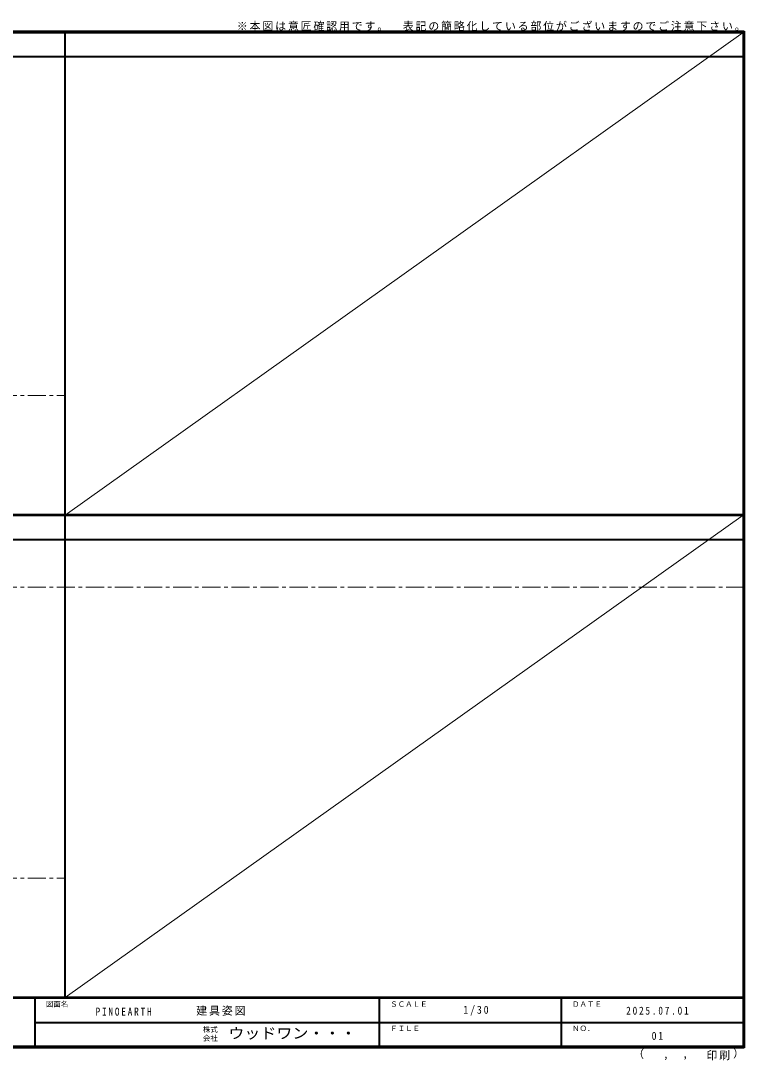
# Model space of a CAD drawing. Units: millimetres, scale not verified. Extents: x -6000 to 5700, y -4307 to 4260.
# Drawn here: x -267 to 5700, y -4307 to 4260 of the extents above; entities that cross this region are included whole.
import ezdxf
from ezdxf.enums import TextEntityAlignment as Align

# ---------------------------------------------------------------- set-up
doc = ezdxf.new("R2010")
doc.units = ezdxf.units.MM
doc.header["$LTSCALE"] = 30
doc.linetypes.add('CHAIN1', pattern=[8, 5, -1, 1, -1])
doc.linetypes.add('DASHED1', pattern=[1.8, 1.2, -0.6])
for name, color, linetype, lineweight in [('0-1_通り芯', 7, 'CHAIN1', 18), ('0-C_ハッチ', 4, 'DASHED1', 9), ('F-0_補助線', 7, 'Continuous', 18), ('F-1_枠', 6, 'Continuous', 40)]:
    doc.layers.add(name, color=color, linetype=linetype, lineweight=lineweight)
doc.layers.add('F-A_文字', color=7, linetype='Continuous')
doc.styles.add('ＭＳ ゴシック', font='')
doc.styles.get('ＭＳ ゴシック').set_extended_font_data('MS Gothic')

msp = doc.modelspace()

# ---------------------------------------------------------------- linework, layer by layer
at = {"layer": '0-1_通り芯'}
for p, q in [((-5490, 1173), (100, 1173)), ((-5490, -407.5), (5690, -407.5)), ((-5490, -2807.5), (100, -2807.5))]:
    msp.add_line(p, q, dxfattribs=at)
at = {"layer": 'F-0_補助線'}
for p, q in [((5690, 4165), (100, 184.5)), ((5690, 184.5), (100, -3790))]:
    msp.add_line(p, q, dxfattribs=at)
at = {"layer": 'F-1_枠'}
for p, q in [((-6000, 4175), (5700, 4175)), ((-6000, 4170), (5700, 4170)), ((-6000, 4165), (5700, 4165)), ((100, -3790), (100, 4175)), ((5690, 4175), (5690, -4205)), ((5695, 4175), (5695, -4205)), ((5700, 4175), (5700, -4205)), ((-6000, 3965), (5700, 3965)), ((-6000, 190.5), (5700, 190.5)), ((-6000, 187.5), (5700, 187.5)), ((-6000, 184.5), (5700, 184.5)), ((-6000, -15.5), (5700, -15.5)), ((5700, -3790), (-6000, -3790)), ((5700, -3795), (-6000, -3795)), ((-150, -3795), (-150, -4195)), ((2690, -3795), (2690, -4195)), ((4190, -3795), (4190, -4195)), ((-150, -3995), (5690, -3995.01)), ((5700, -4195), (-6000, -4195)), ((5700, -4200), (-6000, -4200)), ((5700, -4205), (-6000, -4205))]:
    msp.add_line(p, q, dxfattribs=at)

# ---------------------------------------------------------------- texts
at = {"layer": '0-C_ハッチ', "color": 7, "insert": (1515, 4175), "char_height": 65.98, "attachment_point": 7, "style": 'ＭＳ ゴシック'}
msp.add_mtext('\\T1.17;※本図は意匠確認用です。\u3000表記の簡略化している部位がございますのでご注意下さい。', dxfattribs=at)
at = {"layer": 'F-A_文字', "style": 'ＭＳ ゴシック'}
for s, height, p in [('図面名', 43.99, (-60, -3880)), ('ＳＣＡＬＥ', 43.99, (2780, -3880)), ('ＤＡＴＥ', 43.99, (4280, -3880)), ('株式', 43.99, (1235, -4089)), ('ＦＩＬＥ', 43.99, (2780, -4080)), ('ＮＯ．', 43.99, (4280, -4080)), ('会社', 43.99, (1235, -4161)), ('（', 65.98, (4784.03, -4308.31)), (',', 65.98, (5031.28, -4308.31)), (',', 65.98, (5190.2, -4305.53)), ('）', 65.98, (5608.4, -4304.13))]:
    msp.add_text(s, height=height, dxfattribs=at).set_placement(p, align=Align.BOTTOM_LEFT)
at = {"layer": 'F-A_文字', "style": 'ＭＳ ゴシック', "width": 1.1}
msp.add_text('ウッドワン・・・', height=87.98, dxfattribs=at).set_placement((1445, -4155), align=Align.BOTTOM_LEFT)
at = {"layer": 'F-A_文字', "char_height": 65.98, "attachment_point": 7, "style": 'ＭＳ ゴシック'}
for s, insert in [('\\T1.38;\\W0.9;1/30', (3383.75, -3940)), ('\\T1.39;\\W0.85;PINOEARTH', (350, -3940.79)), ('\\T1.17;建具姿図', (1180.42, -3940)), ('\\T1.39;\\W0.85;2025.07.01', (4726.25, -3932.5)), ('\\T1.36;\\W0.9;01', (4936.25, -4140)), ('\\T1.17;印刷', (5388.15, -4306.92))]:
    msp.add_mtext(s, dxfattribs=dict(at, insert=insert))

doc.saveas('drawing.dxf')
